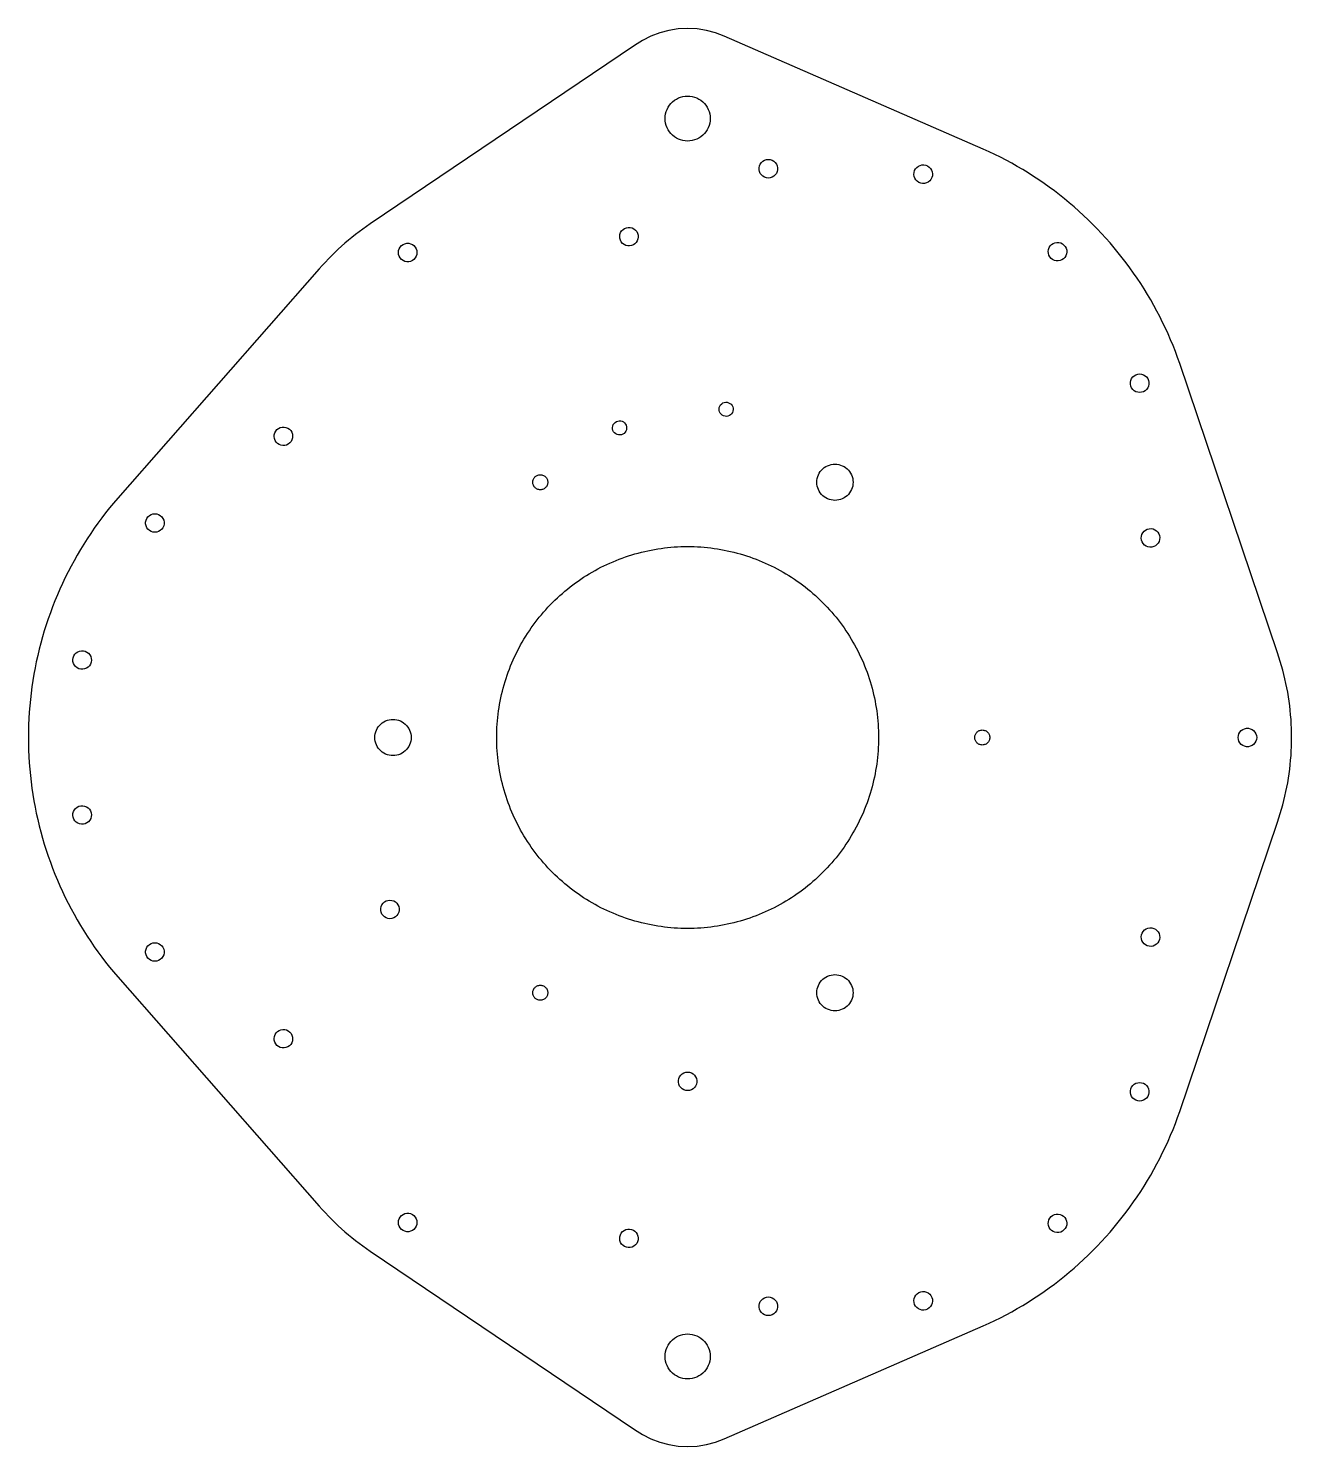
# Model space of a CAD drawing. Extents: x -149 to 137, y -160 to 160.
import ezdxf

# ---------------------------------------------------------------- set-up
doc = ezdxf.new("R2010")
doc.units = 0
doc.layers.get('0').update_dxf_attribs({"linetype": 'CONTINUOUS'})

msp = doc.modelspace()

# ---------------------------------------------------------------- linework, layer by layer
for points in [[(-149.167, 0), (-149.154, -1.43982), (-149.116, -2.87921), (-149.054, -4.31772), (-148.966, -5.75491), (-148.853, -7.19035), (-148.715, -8.6236), (-148.552, -10.0542), (-148.364, -11.4818), (-148.151, -12.9058), (-147.913, -14.326), (-147.651, -15.7417), (-147.364, -17.1527), (-147.052, -18.5585), (-146.716, -19.9586), (-146.356, -21.3526), (-145.971, -22.7401), (-145.562, -24.1207), (-145.129, -25.4939), (-144.672, -26.8594), (-144.191, -28.2167), (-143.687, -29.5654), (-143.159, -30.905), (-142.608, -32.2353), (-142.034, -33.5558), (-141.437, -34.866), (-140.817, -36.1656), (-140.175, -37.4542), (-139.51, -38.7314), (-138.823, -39.9968), (-138.114, -41.25), (-137.383, -42.4906), (-136.631, -43.7183), (-135.857, -44.9327), (-135.062, -46.1334), (-134.247, -47.3201), (-133.411, -48.4923), (-132.554, -49.6497), (-131.678, -50.7921), (-130.781, -51.9189), (-129.865, -53.03), (-128.93, -54.1249), (-83.3329, -105.992), (-82.6519, -106.762), (-81.9575, -107.52), (-81.25, -108.265), (-80.5296, -108.998), (-79.7965, -109.719), (-79.051, -110.426), (-78.2932, -111.121), (-77.5235, -111.802), (-76.7419, -112.469), (-75.9489, -113.123), (-75.1445, -113.763), (-74.3291, -114.388), (-73.5029, -115), (-72.6662, -115.596), (-71.8191, -116.179), (-11.9908, -156.504), (-10.2, -157.667), (-8.29743, -158.636), (-6.30395, -159.402), (-4.2414, -159.954), (-2.13238, -160.288), (0, -160.4), (2.13238, -160.288), (4.2414, -159.954), (6.30395, -159.402), (8.29743, -158.636), (66.8891, -133.103), (68.1993, -132.505), (69.499, -131.886), (70.7875, -131.243), (72.0647, -130.578), (73.3301, -129.891), (74.5833, -129.182), (75.824, -128.451), (77.0517, -127.699), (78.2661, -126.925), (79.4667, -126.131), (80.6534, -125.315), (81.8256, -124.479), (82.9831, -123.622), (84.1254, -122.746), (85.2523, -121.85), (86.3633, -120.934), (87.4582, -119.999), (88.5366, -119.044), (89.5982, -118.072), (90.6426, -117.081), (91.6696, -116.071), (92.6789, -115.044), (93.67, -114), (94.6428, -112.938), (95.5969, -111.86), (96.532, -110.765), (97.4479, -109.654), (98.3442, -108.527), (99.2208, -107.385), (100.077, -106.227), (100.913, -105.055), (101.729, -103.868), (102.524, -102.668), (103.297, -101.453), (104.05, -100.226), (104.78, -98.985), (105.489, -97.7318), (106.177, -96.4664), (106.841, -95.1892), (107.484, -93.9006), (108.104, -92.601), (108.701, -91.2908), (109.275, -89.9703), (109.826, -88.6401), (110.354, -87.3004), (110.858, -85.9517), (111.339, -84.5944), (133.458, -19.1723), (133.784, -18.1977), (134.094, -17.2174), (134.385, -16.232), (134.66, -15.2416), (134.917, -14.2465), (135.157, -13.2471), (135.38, -12.2437), (135.585, -11.2365), (135.772, -10.2259), (135.942, -9.21225), (136.094, -8.19575), (136.228, -7.17675), (136.344, -6.15556), (136.443, -5.1325), (136.523, -4.10788), (136.586, -3.08201), (136.631, -2.05519), (136.658, -1.02775), (136.667, 0), (136.658, 1.02775), (136.631, 2.05519), (136.586, 3.08201), (136.523, 4.10788), (136.443, 5.1325), (136.344, 6.15556), (136.228, 7.17675), (136.094, 8.19575), (135.942, 9.21225), (135.772, 10.2259), (135.585, 11.2365), (135.38, 12.2437), (135.157, 13.2471), (134.917, 14.2465), (134.66, 15.2416), (134.385, 16.232), (134.094, 17.2174), (133.784, 18.1977), (133.458, 19.1723), (111.339, 84.5944), (110.858, 85.9517), (110.354, 87.3004), (109.826, 88.6401), (109.275, 89.9703), (108.701, 91.2908), (108.104, 92.601), (107.484, 93.9006), (106.841, 95.1892), (106.177, 96.4664), (105.489, 97.7318), (104.78, 98.985), (104.05, 100.226), (103.297, 101.453), (102.524, 102.668), (101.729, 103.868), (100.913, 105.055), (100.077, 106.227), (99.2208, 107.385), (98.3442, 108.527), (97.4479, 109.654), (96.532, 110.765), (95.5969, 111.86), (94.6428, 112.938), (93.67, 114), (92.6789, 115.044), (91.6696, 116.071), (90.6426, 117.081), (89.5982, 118.072), (88.5366, 119.044), (87.4582, 119.999), (86.3633, 120.934), (85.2523, 121.85), (84.1254, 122.746), (82.9831, 123.622), (81.8256, 124.479), (80.6534, 125.315), (79.4667, 126.131), (78.2661, 126.925), (77.0517, 127.699), (75.824, 128.451), (74.5833, 129.182), (73.3301, 129.891), (72.0647, 130.578), (70.7875, 131.243), (69.499, 131.886), (68.1993, 132.505), (66.8891, 133.103), (8.29743, 158.636), (6.30395, 159.402), (4.2414, 159.954), (2.13238, 160.288), (0, 160.4), (-2.13238, 160.288), (-4.2414, 159.954), (-6.30395, 159.402), (-8.29743, 158.636), (-10.2, 157.667), (-11.9908, 156.504), (-71.8191, 116.179), (-72.6662, 115.596), (-73.5029, 115), (-74.3291, 114.388), (-75.1445, 113.763), (-75.9489, 113.123), (-76.7419, 112.469), (-77.5235, 111.802), (-78.2932, 111.121), (-79.051, 110.426), (-79.7965, 109.719), (-80.5296, 108.998), (-81.25, 108.265), (-81.9575, 107.52), (-82.6519, 106.762), (-83.3329, 105.992), (-128.93, 54.1249), (-129.865, 53.03), (-130.781, 51.9189), (-131.678, 50.7921), (-132.554, 49.6497), (-133.411, 48.4923), (-134.247, 47.3201), (-135.062, 46.1334), (-135.857, 44.9327), (-136.631, 43.7183), (-137.383, 42.4906), (-138.114, 41.25), (-138.823, 39.9968), (-139.51, 38.7314), (-140.175, 37.4542), (-140.817, 36.1656), (-141.437, 34.866), (-142.034, 33.5558), (-142.608, 32.2353), (-143.159, 30.905), (-143.687, 29.5654), (-144.191, 28.2167), (-144.672, 26.8594), (-145.129, 25.4939), (-145.562, 24.1207), (-145.971, 22.7401), (-146.356, 21.3526), (-146.716, 19.9586), (-147.052, 18.5585), (-147.364, 17.1527), (-147.651, 15.7417), (-147.913, 14.326), (-148.151, 12.9058), (-148.364, 11.4818), (-148.552, 10.0542), (-148.715, 8.6236), (-148.853, 7.19035), (-148.966, 5.75491), (-149.054, 4.31772), (-149.116, 2.87921), (-149.154, 1.43982)], [(-5.1, 140), (-5.07206, 140.533), (-4.98855, 141.06), (-4.85039, 141.576), (-4.65908, 142.074), (-4.41673, 142.55), (-4.12599, 142.998), (-3.79004, 143.413), (-3.41257, 143.79), (-2.9977, 144.126), (-2.55, 144.417), (-2.07436, 144.659), (-1.57599, 144.85), (-1.06035, 144.989), (-0.53309, 145.072), (0, 145.1), (0.53309, 145.072), (1.06035, 144.989), (1.57599, 144.85), (2.07436, 144.659), (2.55, 144.417), (2.9977, 144.126), (3.41257, 143.79), (3.79004, 143.413), (4.12599, 142.998), (4.41673, 142.55), (4.65908, 142.074), (4.85039, 141.576), (4.98855, 141.06), (5.07206, 140.533), (5.1, 140), (5.07206, 139.467), (4.98855, 138.94), (4.85039, 138.424), (4.65908, 137.926), (4.41673, 137.45), (4.12599, 137.002), (3.79004, 136.587), (3.41257, 136.21), (2.9977, 135.874), (2.55, 135.583), (2.07436, 135.341), (1.57599, 135.15), (1.06035, 135.011), (0.53309, 134.928), (0, 134.9), (-0.53309, 134.928), (-1.06035, 135.011), (-1.57599, 135.15), (-2.07436, 135.341), (-2.55, 135.583), (-2.9977, 135.874), (-3.41257, 136.21), (-3.79004, 136.587), (-4.12599, 137.002), (-4.41673, 137.45), (-4.65908, 137.926), (-4.85039, 138.424), (-4.98855, 138.94), (-5.07206, 139.467)], [(16.1712, 128.87), (16.2625, 129.3), (16.4411, 129.701), (16.6991, 130.056), (17.0254, 130.35), (17.4056, 130.569), (17.8231, 130.705), (18.2597, 130.751), (18.6964, 130.705), (19.1139, 130.569), (19.4941, 130.35), (19.8203, 130.056), (20.0784, 129.701), (20.257, 129.3), (20.3482, 128.87), (20.3482, 128.431), (20.257, 128.002), (20.0784, 127.601), (19.8203, 127.246), (19.4941, 126.952), (19.1139, 126.732), (18.6964, 126.597), (18.2597, 126.551), (17.8231, 126.597), (17.4056, 126.732), (17.0254, 126.952), (16.6991, 127.246), (16.4411, 127.601), (16.2625, 128.002), (16.1712, 128.431)], [(51.2183, 127.353), (51.2489, 127.791), (51.37, 128.213), (51.5761, 128.601), (51.8583, 128.937), (52.2042, 129.207), (52.5988, 129.4), (53.0248, 129.506), (53.4635, 129.521), (53.8959, 129.445), (54.3029, 129.281), (54.6669, 129.035), (54.9719, 128.719), (55.2045, 128.347), (55.3547, 127.935), (55.4158, 127.5), (55.3851, 127.062), (55.2641, 126.64), (55.058, 126.252), (54.7758, 125.916), (54.4299, 125.646), (54.0353, 125.453), (53.6093, 125.347), (53.1706, 125.332), (52.7382, 125.408), (52.3312, 125.572), (51.9672, 125.818), (51.6622, 126.134), (51.4296, 126.506), (51.2794, 126.918)], [(-15.3675, 113.347), (-15.3064, 113.781), (-15.1562, 114.194), (-14.9236, 114.566), (-14.6186, 114.882), (-14.2547, 115.127), (-13.8476, 115.292), (-13.4153, 115.368), (-12.9765, 115.353), (-12.5505, 115.247), (-12.1559, 115.054), (-11.81, 114.784), (-11.5278, 114.448), (-11.3217, 114.06), (-11.2007, 113.638), (-11.17, 113.2), (-11.2311, 112.765), (-11.3813, 112.353), (-11.6139, 111.98), (-11.9189, 111.665), (-12.2829, 111.419), (-12.6899, 111.255), (-13.1223, 111.178), (-13.561, 111.194), (-13.987, 111.3), (-14.3816, 111.492), (-14.7276, 111.763), (-15.0097, 112.099), (-15.2159, 112.487), (-15.3369, 112.909)], [(-65.4333, 109.697), (-65.3874, 110.133), (-65.2518, 110.551), (-65.0323, 110.931), (-64.7385, 111.257), (-64.3833, 111.515), (-63.9823, 111.694), (-63.5528, 111.785), (-63.1138, 111.785), (-62.6844, 111.694), (-62.2833, 111.515), (-61.9282, 111.257), (-61.6344, 110.931), (-61.4149, 110.551), (-61.2792, 110.133), (-61.2333, 109.697), (-61.2792, 109.26), (-61.4149, 108.842), (-61.6344, 108.462), (-61.9282, 108.136), (-62.2833, 107.878), (-62.6844, 107.699), (-63.1138, 107.608), (-63.5528, 107.608), (-63.9823, 107.699), (-64.3833, 107.878), (-64.7385, 108.136), (-65.0323, 108.462), (-65.2518, 108.842), (-65.3874, 109.26)], [(81.5973, 109.96), (81.6584, 110.395), (81.8086, 110.808), (82.0412, 111.18), (82.3462, 111.496), (82.7102, 111.741), (83.1172, 111.906), (83.5496, 111.982), (83.9883, 111.967), (84.4143, 111.861), (84.8089, 111.668), (85.1548, 111.398), (85.437, 111.061), (85.6432, 110.674), (85.7642, 110.252), (85.7948, 109.814), (85.7337, 109.379), (85.5835, 108.967), (85.3509, 108.594), (85.0459, 108.278), (84.682, 108.033), (84.2749, 107.869), (83.8426, 107.792), (83.4038, 107.808), (82.9778, 107.914), (82.5832, 108.106), (82.2373, 108.377), (81.9551, 108.713), (81.749, 109.1), (81.628, 109.523)], [(100.196, 80.3583), (100.288, 80.7877), (100.466, 81.1888), (100.724, 81.5439), (101.051, 81.8377), (101.431, 82.0572), (101.848, 82.1929), (102.285, 82.2388), (102.722, 82.1929), (103.139, 82.0572), (103.519, 81.8377), (103.846, 81.5439), (104.104, 81.1888), (104.282, 80.7877), (104.373, 80.3583), (104.373, 79.9192), (104.282, 79.4898), (104.104, 79.0888), (103.846, 78.7336), (103.519, 78.4398), (103.139, 78.2203), (102.722, 78.0846), (102.285, 78.0388), (101.848, 78.0846), (101.431, 78.2203), (101.051, 78.4398), (100.724, 78.7336), (100.466, 79.0888), (100.288, 79.4898), (100.196, 79.9192)], [(7.11418, 74.3253), (7.1665, 74.6557), (7.28637, 74.9679), (7.46855, 75.2485), (7.70507, 75.485), (7.9856, 75.6672), (8.29787, 75.787), (8.62825, 75.8394), (8.96228, 75.8219), (9.28537, 75.7353), (9.58341, 75.5834), (9.84335, 75.3729), (10.0539, 75.113), (10.2057, 74.8149), (10.2923, 74.4919), (10.3098, 74.1578), (10.2575, 73.8274), (10.1376, 73.5152), (9.95542, 73.2346), (9.71889, 72.9981), (9.43837, 72.8159), (9.12609, 72.6961), (8.79572, 72.6438), (8.46169, 72.6613), (8.13859, 72.7478), (7.84056, 72.8997), (7.58061, 73.1102), (7.37011, 73.3701), (7.21825, 73.6682), (7.13168, 73.9913)], [(-16.9952, 70.122), (-16.9429, 70.4524), (-16.823, 70.7647), (-16.6408, 71.0452), (-16.4043, 71.2817), (-16.1238, 71.4639), (-15.8115, 71.5838), (-15.4811, 71.6361), (-15.1471, 71.6186), (-14.824, 71.532), (-14.526, 71.3802), (-14.266, 71.1697), (-14.0555, 70.9097), (-13.9037, 70.6117), (-13.8171, 70.2886), (-13.7996, 69.9546), (-13.8519, 69.6242), (-13.9718, 69.3119), (-14.154, 69.0314), (-14.3905, 68.7949), (-14.671, 68.6127), (-14.9833, 68.4928), (-15.3137, 68.4405), (-15.6477, 68.458), (-15.9708, 68.5446), (-16.2688, 68.6964), (-16.5288, 68.9069), (-16.7393, 69.1669), (-16.8911, 69.4649), (-16.9777, 69.788)], [(-93.5618, 68.0544), (-93.5312, 68.4924), (-93.4102, 68.9144), (-93.2041, 69.302), (-92.9219, 69.6383), (-92.576, 69.9086), (-92.1814, 70.1011), (-91.7554, 70.2073), (-91.3166, 70.2226), (-90.8843, 70.1464), (-90.4772, 69.9819), (-90.1133, 69.7364), (-89.8083, 69.4206), (-89.5757, 69.0483), (-89.4255, 68.6358), (-89.3644, 68.201), (-89.395, 67.7631), (-89.516, 67.341), (-89.7221, 66.9534), (-90.0043, 66.6171), (-90.3503, 66.3468), (-90.7449, 66.1544), (-91.1709, 66.0482), (-91.6096, 66.0328), (-92.042, 66.1091), (-92.449, 66.2735), (-92.813, 66.519), (-93.1179, 66.8348), (-93.3506, 67.2071), (-93.5007, 67.6197)], [(29.2333, 57.735), (29.2558, 58.1636), (29.3229, 58.5875), (29.434, 59.002), (29.5878, 59.4026), (29.7826, 59.785), (30.0164, 60.1449), (30.2864, 60.4785), (30.5899, 60.7819), (30.9234, 61.052), (31.2833, 61.2857), (31.6657, 61.4806), (32.0664, 61.6344), (32.4809, 61.7454), (32.9048, 61.8126), (33.3333, 61.835), (33.7619, 61.8126), (34.1858, 61.7454), (34.6003, 61.6344), (35.001, 61.4806), (35.3833, 61.2857), (35.7433, 61.052), (36.0768, 60.7819), (36.3802, 60.4785), (36.6503, 60.1449), (36.884, 59.785), (37.0789, 59.4026), (37.2327, 59.002), (37.3437, 58.5875), (37.4109, 58.1636), (37.4333, 57.735), (37.4109, 57.3065), (37.3437, 56.8826), (37.2327, 56.4681), (37.0789, 56.0674), (36.884, 55.685), (36.6503, 55.3251), (36.3802, 54.9916), (36.0768, 54.6881), (35.7433, 54.4181), (35.3833, 54.1843), (35.001, 53.9895), (34.6003, 53.8357), (34.1858, 53.7246), (33.7619, 53.6575), (33.3333, 53.635), (32.9048, 53.6575), (32.4809, 53.7246), (32.0664, 53.8357), (31.6657, 53.9895), (31.2833, 54.1843), (30.9234, 54.4181), (30.5899, 54.6881), (30.2864, 54.9916), (30.0164, 55.3251), (29.7826, 55.685), (29.5878, 56.0674), (29.434, 56.4681), (29.3229, 56.8826), (29.2558, 57.3065)], [(-35.0333, 57.735), (-35.024, 57.9127), (-34.9962, 58.0885), (-34.9501, 58.2604), (-34.8864, 58.4265), (-34.8056, 58.585), (-34.7087, 58.7343), (-34.5967, 58.8725), (-34.4709, 58.9984), (-34.3326, 59.1104), (-34.1833, 59.2073), (-34.0248, 59.2881), (-33.8587, 59.3518), (-33.6868, 59.3979), (-33.511, 59.4257), (-33.3333, 59.435), (-33.1556, 59.4257), (-32.9799, 59.3979), (-32.808, 59.3518), (-32.6419, 59.2881), (-32.4833, 59.2073), (-32.3341, 59.1104), (-32.1958, 58.9984), (-32.07, 58.8725), (-31.958, 58.7343), (-31.8611, 58.585), (-31.7803, 58.4265), (-31.7165, 58.2604), (-31.6705, 58.0885), (-31.6426, 57.9127), (-31.6333, 57.735), (-31.6426, 57.5573), (-31.6705, 57.3816), (-31.7165, 57.2097), (-31.7803, 57.0436), (-31.8611, 56.885), (-31.958, 56.7358), (-32.07, 56.5975), (-32.1958, 56.4717), (-32.3341, 56.3597), (-32.4833, 56.2628), (-32.6419, 56.182), (-32.808, 56.1182), (-32.9799, 56.0722), (-33.1556, 56.0443), (-33.3333, 56.035), (-33.511, 56.0443), (-33.6868, 56.0722), (-33.8587, 56.1182), (-34.0248, 56.182), (-34.1833, 56.2628), (-34.3326, 56.3597), (-34.4709, 56.4717), (-34.5967, 56.5975), (-34.7087, 56.7358), (-34.8056, 56.885), (-34.8864, 57.0436), (-34.9501, 57.2097), (-34.9962, 57.3816), (-35.024, 57.5573)], [(-122.633, 48.2925), (-122.633, 48.7315), (-122.542, 49.1609), (-122.363, 49.562), (-122.105, 49.9171), (-121.779, 50.2109), (-121.399, 50.4304), (-120.981, 50.5661), (-120.545, 50.612), (-120.108, 50.5661), (-119.691, 50.4304), (-119.31, 50.2109), (-118.984, 49.9171), (-118.726, 49.562), (-118.547, 49.1609), (-118.456, 48.7315), (-118.456, 48.2925), (-118.547, 47.863), (-118.726, 47.462), (-118.984, 47.1068), (-119.31, 46.813), (-119.691, 46.5935), (-120.108, 46.4579), (-120.545, 46.412), (-120.981, 46.4579), (-121.399, 46.5935), (-121.779, 46.813), (-122.105, 47.1068), (-122.363, 47.462), (-122.542, 47.863)], [(102.633, 45.0722), (102.664, 45.5102), (102.785, 45.9322), (102.991, 46.3198), (103.273, 46.6561), (103.619, 46.9264), (104.014, 47.1189), (104.44, 47.2251), (104.878, 47.2404), (105.311, 47.1642), (105.718, 46.9997), (106.082, 46.7542), (106.387, 46.4384), (106.619, 46.0661), (106.77, 45.6536), (106.831, 45.2188), (106.8, 44.7809), (106.679, 44.3589), (106.473, 43.9712), (106.191, 43.6349), (105.845, 43.3646), (105.45, 43.1722), (105.024, 43.066), (104.585, 43.0506), (104.153, 43.1269), (103.746, 43.2913), (103.382, 43.5368), (103.077, 43.8526), (102.844, 44.225), (102.694, 44.6375)], [(-43.2, 0), (-43.1934, 0.75394), (-43.1737, 1.50766), (-43.1408, 2.26091), (-43.0948, 3.01348), (-43.0356, 3.76513), (-42.9633, 4.51563), (-42.878, 5.26476), (-42.7796, 6.01228), (-42.6681, 6.75797), (-42.5437, 7.5016), (-42.4063, 8.24295), (-42.256, 8.98178), (-42.0928, 9.71789), (-41.9168, 10.451), (-41.728, 11.181), (-41.5265, 11.9075), (-41.3124, 12.6305), (-41.0856, 13.3495), (-40.8464, 14.0645), (-40.5947, 14.7753), (-40.3307, 15.4815), (-40.0543, 16.183), (-39.7658, 16.8796), (-39.4652, 17.571), (-39.1525, 18.2571), (-38.8279, 18.9376), (-38.4915, 19.6124), (-38.1433, 20.2812), (-37.7836, 20.9438), (-37.4123, 21.6), (-37.0296, 22.2496), (-36.6357, 22.8925), (-36.2306, 23.5284), (-35.8144, 24.1571), (-35.3874, 24.7785), (-34.9495, 25.3923), (-34.5011, 25.9984), (-34.0421, 26.5966), (-33.5727, 27.1866), (-33.0931, 27.7684), (-32.6035, 28.3417), (-32.1039, 28.9064), (-31.5945, 29.4623), (-31.0755, 30.0092), (-30.547, 30.547), (-30.0092, 31.0755), (-29.4623, 31.5945), (-28.9064, 32.1039), (-28.3417, 32.6035), (-27.7684, 33.0931), (-27.1866, 33.5727), (-26.5966, 34.0421), (-25.9984, 34.5011), (-25.3923, 34.9495), (-24.7785, 35.3874), (-24.1571, 35.8144), (-23.5284, 36.2306), (-22.8925, 36.6357), (-22.2496, 37.0296), (-21.6, 37.4123), (-20.9438, 37.7836), (-20.2812, 38.1433), (-19.6124, 38.4915), (-18.9376, 38.8279), (-18.2571, 39.1525), (-17.571, 39.4652), (-16.8796, 39.7658), (-16.183, 40.0543), (-15.4815, 40.3307), (-14.7753, 40.5947), (-14.0645, 40.8464), (-13.3495, 41.0856), (-12.6305, 41.3124), (-11.9075, 41.5265), (-11.181, 41.728), (-10.451, 41.9168), (-9.71789, 42.0928), (-8.98178, 42.256), (-8.24295, 42.4063), (-7.5016, 42.5437), (-6.75797, 42.6681), (-6.01228, 42.7796), (-5.26476, 42.878), (-4.51563, 42.9633), (-3.76513, 43.0356), (-3.01348, 43.0948), (-2.26091, 43.1408), (-1.50766, 43.1737), (-0.75394, 43.1934), (0, 43.2), (0.75394, 43.1934), (1.50766, 43.1737), (2.26091, 43.1408), (3.01348, 43.0948), (3.76513, 43.0356), (4.51563, 42.9633), (5.26476, 42.878), (6.01228, 42.7796), (6.75797, 42.6681), (7.5016, 42.5437), (8.24295, 42.4063), (8.98178, 42.256), (9.71789, 42.0928), (10.451, 41.9168), (11.181, 41.728), (11.9075, 41.5265), (12.6305, 41.3124), (13.3495, 41.0856), (14.0645, 40.8464), (14.7753, 40.5947), (15.4815, 40.3307), (16.183, 40.0543), (16.8796, 39.7658), (17.571, 39.4652), (18.2571, 39.1525), (18.9376, 38.8279), (19.6124, 38.4915), (20.2812, 38.1433), (20.9438, 37.7836), (21.6, 37.4123), (22.2496, 37.0296), (22.8925, 36.6357), (23.5284, 36.2306), (24.1571, 35.8144), (24.7785, 35.3874), (25.3923, 34.9495), (25.9984, 34.5011), (26.5966, 34.0421), (27.1866, 33.5727), (27.7684, 33.0931), (28.3417, 32.6035), (28.9064, 32.1039), (29.4623, 31.5945), (30.0092, 31.0755), (30.547, 30.547), (31.0755, 30.0092), (31.5945, 29.4623), (32.1039, 28.9064), (32.6035, 28.3417), (33.0931, 27.7684), (33.5727, 27.1866), (34.0421, 26.5966), (34.5011, 25.9984), (34.9495, 25.3923), (35.3874, 24.7785), (35.8144, 24.1571), (36.2306, 23.5284), (36.6357, 22.8925), (37.0296, 22.2496), (37.4123, 21.6), (37.7836, 20.9438), (38.1433, 20.2812), (38.4915, 19.6124), (38.8279, 18.9376), (39.1525, 18.2571), (39.4652, 17.571), (39.7658, 16.8796), (40.0543, 16.183), (40.3307, 15.4815), (40.5947, 14.7753), (40.8464, 14.0645), (41.0856, 13.3495), (41.3124, 12.6305), (41.5265, 11.9075), (41.728, 11.181), (41.9168, 10.451), (42.0928, 9.71789), (42.256, 8.98178), (42.4063, 8.24295), (42.5437, 7.5016), (42.6681, 6.75797), (42.7796, 6.01228), (42.878, 5.26476), (42.9633, 4.51563), (43.0356, 3.76513), (43.0948, 3.01348), (43.1408, 2.26091), (43.1737, 1.50766), (43.1934, 0.75394), (43.2, 0), (43.1934, -0.75394), (43.1737, -1.50766), (43.1408, -2.26091), (43.0948, -3.01348), (43.0356, -3.76513), (42.9633, -4.51563), (42.878, -5.26476), (42.7796, -6.01228), (42.6681, -6.75797), (42.5437, -7.5016), (42.4063, -8.24295), (42.256, -8.98178), (42.0928, -9.71789), (41.9168, -10.451), (41.728, -11.181), (41.5265, -11.9075), (41.3124, -12.6305), (41.0856, -13.3495), (40.8464, -14.0645), (40.5947, -14.7753), (40.3307, -15.4815), (40.0543, -16.183), (39.7658, -16.8796), (39.4652, -17.571), (39.1525, -18.2571), (38.8279, -18.9376), (38.4915, -19.6124), (38.1433, -20.2812), (37.7836, -20.9438), (37.4123, -21.6), (37.0296, -22.2496), (36.6357, -22.8925), (36.2306, -23.5284), (35.8144, -24.1571), (35.3874, -24.7785), (34.9495, -25.3923), (34.5011, -25.9984), (34.0421, -26.5966), (33.5727, -27.1866), (33.0931, -27.7684), (32.6035, -28.3417), (32.1039, -28.9064), (31.5945, -29.4623), (31.0755, -30.0092), (30.547, -30.547), (30.0092, -31.0755), (29.4623, -31.5945), (28.9064, -32.1039), (28.3417, -32.6035), (27.7684, -33.0931), (27.1866, -33.5727), (26.5966, -34.0421), (25.9984, -34.5011), (25.3923, -34.9495), (24.7785, -35.3874), (24.1571, -35.8144), (23.5284, -36.2306), (22.8925, -36.6357), (22.2496, -37.0296), (21.6, -37.4123), (20.9438, -37.7836), (20.2812, -38.1433), (19.6124, -38.4915), (18.9376, -38.8279), (18.2571, -39.1525), (17.571, -39.4652), (16.8796, -39.7658), (16.183, -40.0543), (15.4815, -40.3307), (14.7753, -40.5947), (14.0645, -40.8464), (13.3495, -41.0856), (12.6305, -41.3124), (11.9075, -41.5265), (11.181, -41.728), (10.451, -41.9168), (9.71789, -42.0928), (8.98178, -42.256), (8.24295, -42.4063), (7.5016, -42.5437), (6.75797, -42.6681), (6.01228, -42.7796), (5.26476, -42.878), (4.51563, -42.9633), (3.76513, -43.0356), (3.01348, -43.0948), (2.26091, -43.1408), (1.50766, -43.1737), (0.75394, -43.1934), (0, -43.2), (-0.75394, -43.1934), (-1.50766, -43.1737), (-2.26091, -43.1408), (-3.01348, -43.0948), (-3.76513, -43.0356), (-4.51563, -42.9633), (-5.26476, -42.878), (-6.01228, -42.7796), (-6.75797, -42.6681), (-7.5016, -42.5437), (-8.24295, -42.4063), (-8.98178, -42.256), (-9.71789, -42.0928), (-10.451, -41.9168), (-11.181, -41.728), (-11.9075, -41.5265), (-12.6305, -41.3124), (-13.3495, -41.0856), (-14.0645, -40.8464), (-14.7753, -40.5947), (-15.4815, -40.3307), (-16.183, -40.0543), (-16.8796, -39.7658), (-17.571, -39.4652), (-18.2571, -39.1525), (-18.9376, -38.8279), (-19.6124, -38.4915), (-20.2812, -38.1433), (-20.9438, -37.7836), (-21.6, -37.4123), (-22.2496, -37.0296), (-22.8925, -36.6357), (-23.5284, -36.2306), (-24.1571, -35.8144), (-24.7785, -35.3874), (-25.3923, -34.9495), (-25.9984, -34.5011), (-26.5966, -34.0421), (-27.1866, -33.5727), (-27.7684, -33.0931), (-28.3417, -32.6035), (-28.9064, -32.1039), (-29.4623, -31.5945), (-30.0092, -31.0755), (-30.547, -30.547), (-31.0755, -30.0092), (-31.5945, -29.4623), (-32.1039, -28.9064), (-32.6035, -28.3417), (-33.0931, -27.7684), (-33.5727, -27.1866), (-34.0421, -26.5966), (-34.5011, -25.9984), (-34.9495, -25.3923), (-35.3874, -24.7785), (-35.8144, -24.1571), (-36.2306, -23.5284), (-36.6357, -22.8925), (-37.0296, -22.2496), (-37.4123, -21.6), (-37.7836, -20.9438), (-38.1433, -20.2812), (-38.4915, -19.6124), (-38.8279, -18.9376), (-39.1525, -18.2571), (-39.4652, -17.571), (-39.7658, -16.8796), (-40.0543, -16.183), (-40.3307, -15.4815), (-40.5947, -14.7753), (-40.8464, -14.0645), (-41.0856, -13.3495), (-41.3124, -12.6305), (-41.5265, -11.9075), (-41.728, -11.181), (-41.9168, -10.451), (-42.0928, -9.71789), (-42.256, -8.98178), (-42.4063, -8.24295), (-42.5437, -7.5016), (-42.6681, -6.75797), (-42.7796, -6.01228), (-42.878, -5.26476), (-42.9633, -4.51563), (-43.0356, -3.76513), (-43.0948, -3.01348), (-43.1408, -2.26091), (-43.1737, -1.50766), (-43.1934, -0.75394)], [(-139.112, 17.6126), (-139.051, 18.0474), (-138.901, 18.4599), (-138.668, 18.8322), (-138.363, 19.148), (-137.999, 19.3935), (-137.592, 19.558), (-137.16, 19.6342), (-136.721, 19.6189), (-136.295, 19.5127), (-135.9, 19.3202), (-135.554, 19.05), (-135.272, 18.7136), (-135.066, 18.326), (-134.945, 17.904), (-134.914, 17.466), (-134.975, 17.0313), (-135.126, 16.6188), (-135.358, 16.2464), (-135.663, 15.9306), (-136.027, 15.6851), (-136.434, 15.5207), (-136.867, 15.4445), (-137.305, 15.4598), (-137.731, 15.566), (-138.126, 15.7584), (-138.472, 16.0287), (-138.754, 16.365), (-138.96, 16.7527), (-139.081, 17.1747)], [(-70.7667, 0), (-70.7442, 0.42857), (-70.6771, 0.85244), (-70.566, 1.26697), (-70.4122, 1.66762), (-70.2174, 2.05), (-69.9836, 2.40992), (-69.7136, 2.74343), (-69.4101, 3.04689), (-69.0766, 3.31697), (-68.7167, 3.5507), (-68.3343, 3.74554), (-67.9336, 3.89933), (-67.5191, 4.0104), (-67.0952, 4.07754), (-66.6667, 4.1), (-66.2381, 4.07754), (-65.8142, 4.0104), (-65.3997, 3.89933), (-64.999, 3.74554), (-64.6167, 3.5507), (-64.2567, 3.31697), (-63.9232, 3.04689), (-63.6198, 2.74343), (-63.3497, 2.40992), (-63.116, 2.05), (-62.9211, 1.66762), (-62.7673, 1.26697), (-62.6563, 0.85244), (-62.5891, 0.42857), (-62.5667, 0), (-62.5891, -0.42857), (-62.6563, -0.85244), (-62.7673, -1.26697), (-62.9211, -1.66762), (-63.116, -2.05), (-63.3497, -2.40992), (-63.6198, -2.74343), (-63.9232, -3.04689), (-64.2567, -3.31697), (-64.6167, -3.5507), (-64.999, -3.74554), (-65.3997, -3.89933), (-65.8142, -4.0104), (-66.2381, -4.07754), (-66.6667, -4.1), (-67.0952, -4.07754), (-67.5191, -4.0104), (-67.9336, -3.89933), (-68.3343, -3.74554), (-68.7167, -3.5507), (-69.0766, -3.31697), (-69.4101, -3.04689), (-69.7136, -2.74343), (-69.9836, -2.40992), (-70.2174, -2.05), (-70.4122, -1.66762), (-70.566, -1.26697), (-70.6771, -0.85244), (-70.7442, -0.42857)], [(64.9667, 0), (64.976, 0.1777), (65.0038, 0.35345), (65.0499, 0.52533), (65.1136, 0.69145), (65.1944, 0.85), (65.2913, 0.99923), (65.4033, 1.13752), (65.5291, 1.26335), (65.6674, 1.37533), (65.8167, 1.47224), (65.9752, 1.55303), (66.1413, 1.6168), (66.3132, 1.66285), (66.489, 1.69069), (66.6667, 1.7), (66.8444, 1.69069), (67.0201, 1.66285), (67.192, 1.6168), (67.3581, 1.55303), (67.5167, 1.47224), (67.6659, 1.37533), (67.8042, 1.26335), (67.93, 1.13752), (68.042, 0.99923), (68.1389, 0.85), (68.2197, 0.69145), (68.2835, 0.52533), (68.3295, 0.35345), (68.3574, 0.1777), (68.3667, 0), (68.3574, -0.1777), (68.3295, -0.35345), (68.2835, -0.52533), (68.2197, -0.69145), (68.1389, -0.85), (68.042, -0.99923), (67.93, -1.13752), (67.8042, -1.26335), (67.6659, -1.37533), (67.5167, -1.47224), (67.3581, -1.55303), (67.192, -1.6168), (67.0201, -1.66285), (66.8444, -1.69069), (66.6667, -1.7), (66.489, -1.69069), (66.3132, -1.66285), (66.1413, -1.6168), (65.9752, -1.55303), (65.8167, -1.47224), (65.6674, -1.37533), (65.5291, -1.26335), (65.4033, -1.13752), (65.2913, -0.99923), (65.1944, -0.85), (65.1136, -0.69145), (65.0499, -0.52533), (65.0038, -0.35345), (64.976, -0.1777)], [(124.567, 0), (124.613, 0.43661), (124.748, 0.85415), (124.968, 1.23435), (125.261, 1.5606), (125.617, 1.81865), (126.018, 1.99722), (126.447, 2.0885), (126.886, 2.0885), (127.316, 1.99722), (127.717, 1.81865), (128.072, 1.5606), (128.366, 1.23435), (128.585, 0.85415), (128.721, 0.43661), (128.767, 0), (128.721, -0.43661), (128.585, -0.85415), (128.366, -1.23435), (128.072, -1.5606), (127.717, -1.81865), (127.316, -1.99722), (126.886, -2.0885), (126.447, -2.0885), (126.018, -1.99722), (125.617, -1.81865), (125.261, -1.5606), (124.968, -1.23435), (124.748, -0.85415), (124.613, -0.43661)], [(-139.112, -17.6126), (-139.081, -17.1747), (-138.96, -16.7527), (-138.754, -16.365), (-138.472, -16.0287), (-138.126, -15.7584), (-137.731, -15.566), (-137.305, -15.4598), (-136.867, -15.4445), (-136.434, -15.5207), (-136.027, -15.6851), (-135.663, -15.9306), (-135.358, -16.2464), (-135.126, -16.6188), (-134.975, -17.0313), (-134.914, -17.466), (-134.945, -17.904), (-135.066, -18.326), (-135.272, -18.7136), (-135.554, -19.05), (-135.9, -19.3202), (-136.295, -19.5127), (-136.721, -19.6189), (-137.16, -19.6342), (-137.592, -19.558), (-137.999, -19.3935), (-138.363, -19.148), (-138.668, -18.8322), (-138.901, -18.4599), (-139.051, -18.0474)], [(-69.446, -39.1084), (-69.446, -38.6694), (-69.3547, -38.24), (-69.1762, -37.8389), (-68.9181, -37.4837), (-68.5919, -37.19), (-68.2117, -36.9704), (-67.7941, -36.8348), (-67.3575, -36.7889), (-66.9209, -36.8348), (-66.5034, -36.9704), (-66.1232, -37.19), (-65.7969, -37.4837), (-65.5389, -37.8389), (-65.3603, -38.24), (-65.269, -38.6694), (-65.269, -39.1084), (-65.3603, -39.5378), (-65.5389, -39.9389), (-65.7969, -40.2941), (-66.1232, -40.5878), (-66.5034, -40.8073), (-66.9209, -40.943), (-67.3575, -40.9889), (-67.7941, -40.943), (-68.2117, -40.8073), (-68.5919, -40.5878), (-68.9181, -40.2941), (-69.1762, -39.9389), (-69.3547, -39.5378)], [(102.633, -45.0722), (102.694, -44.6375), (102.844, -44.225), (103.077, -43.8526), (103.382, -43.5368), (103.746, -43.2913), (104.153, -43.1269), (104.585, -43.0506), (105.024, -43.066), (105.45, -43.1722), (105.845, -43.3646), (106.191, -43.6349), (106.473, -43.9712), (106.679, -44.3589), (106.8, -44.7809), (106.831, -45.2188), (106.77, -45.6536), (106.619, -46.0661), (106.387, -46.4384), (106.082, -46.7542), (105.718, -46.9997), (105.311, -47.1642), (104.878, -47.2404), (104.44, -47.2251), (104.014, -47.1189), (103.619, -46.9264), (103.273, -46.6561), (102.991, -46.3198), (102.785, -45.9322), (102.664, -45.5102)], [(-122.633, -48.7315), (-122.633, -48.2925), (-122.542, -47.863), (-122.363, -47.462), (-122.105, -47.1068), (-121.779, -46.813), (-121.399, -46.5935), (-120.981, -46.4579), (-120.545, -46.412), (-120.108, -46.4579), (-119.691, -46.5935), (-119.31, -46.813), (-118.984, -47.1068), (-118.726, -47.462), (-118.547, -47.863), (-118.456, -48.2925), (-118.456, -48.7315), (-118.547, -49.1609), (-118.726, -49.562), (-118.984, -49.9171), (-119.31, -50.2109), (-119.691, -50.4304), (-120.108, -50.5661), (-120.545, -50.612), (-120.981, -50.5661), (-121.399, -50.4304), (-121.779, -50.2109), (-122.105, -49.9171), (-122.363, -49.562), (-122.542, -49.1609)], [(29.2333, -57.735), (29.2558, -57.3065), (29.3229, -56.8826), (29.434, -56.4681), (29.5878, -56.0674), (29.7826, -55.685), (30.0164, -55.3251), (30.2864, -54.9916), (30.5899, -54.6881), (30.9234, -54.4181), (31.2833, -54.1843), (31.6657, -53.9895), (32.0664, -53.8357), (32.4809, -53.7246), (32.9048, -53.6575), (33.3333, -53.635), (33.7619, -53.6575), (34.1858, -53.7246), (34.6003, -53.8357), (35.001, -53.9895), (35.3833, -54.1843), (35.7433, -54.4181), (36.0768, -54.6881), (36.3802, -54.9916), (36.6503, -55.3251), (36.884, -55.685), (37.0789, -56.0674), (37.2327, -56.4681), (37.3437, -56.8826), (37.4109, -57.3065), (37.4333, -57.735), (37.4109, -58.1636), (37.3437, -58.5875), (37.2327, -59.002), (37.0789, -59.4026), (36.884, -59.785), (36.6503, -60.1449), (36.3802, -60.4785), (36.0768, -60.7819), (35.7433, -61.052), (35.3833, -61.2857), (35.001, -61.4806), (34.6003, -61.6344), (34.1858, -61.7454), (33.7619, -61.8126), (33.3333, -61.835), (32.9048, -61.8126), (32.4809, -61.7454), (32.0664, -61.6344), (31.6657, -61.4806), (31.2833, -61.2857), (30.9234, -61.052), (30.5899, -60.7819), (30.2864, -60.4785), (30.0164, -60.1449), (29.7826, -59.785), (29.5878, -59.4026), (29.434, -59.002), (29.3229, -58.5875), (29.2558, -58.1636)], [(-35.0333, -57.735), (-35.024, -57.5573), (-34.9962, -57.3816), (-34.9501, -57.2097), (-34.8864, -57.0436), (-34.8056, -56.885), (-34.7087, -56.7358), (-34.5967, -56.5975), (-34.4709, -56.4717), (-34.3326, -56.3597), (-34.1833, -56.2628), (-34.0248, -56.182), (-33.8587, -56.1182), (-33.6868, -56.0722), (-33.511, -56.0443), (-33.3333, -56.035), (-33.1556, -56.0443), (-32.9799, -56.0722), (-32.808, -56.1182), (-32.6419, -56.182), (-32.4833, -56.2628), (-32.3341, -56.3597), (-32.1958, -56.4717), (-32.07, -56.5975), (-31.958, -56.7358), (-31.8611, -56.885), (-31.7803, -57.0436), (-31.7165, -57.2097), (-31.6705, -57.3816), (-31.6426, -57.5573), (-31.6333, -57.735), (-31.6426, -57.9127), (-31.6705, -58.0885), (-31.7165, -58.2604), (-31.7803, -58.4265), (-31.8611, -58.585), (-31.958, -58.7343), (-32.07, -58.8725), (-32.1958, -58.9984), (-32.3341, -59.1104), (-32.4833, -59.2073), (-32.6419, -59.2881), (-32.808, -59.3518), (-32.9799, -59.3979), (-33.1556, -59.4257), (-33.3333, -59.435), (-33.511, -59.4257), (-33.6868, -59.3979), (-33.8587, -59.3518), (-34.0248, -59.2881), (-34.1833, -59.2073), (-34.3326, -59.1104), (-34.4709, -58.9984), (-34.5967, -58.8725), (-34.7087, -58.7343), (-34.8056, -58.585), (-34.8864, -58.4265), (-34.9501, -58.2604), (-34.9962, -58.0885), (-35.024, -57.9127)], [(-93.5618, -68.0544), (-93.5007, -67.6197), (-93.3506, -67.2071), (-93.1179, -66.8348), (-92.813, -66.519), (-92.449, -66.2735), (-92.042, -66.1091), (-91.6096, -66.0328), (-91.1709, -66.0482), (-90.7449, -66.1544), (-90.3503, -66.3468), (-90.0043, -66.6171), (-89.7221, -66.9534), (-89.516, -67.341), (-89.395, -67.7631), (-89.3644, -68.201), (-89.4255, -68.6358), (-89.5757, -69.0483), (-89.8083, -69.4206), (-90.1133, -69.7364), (-90.4772, -69.9819), (-90.8843, -70.1464), (-91.3166, -70.2226), (-91.7554, -70.2073), (-92.1814, -70.1011), (-92.576, -69.9086), (-92.9219, -69.6383), (-93.2041, -69.302), (-93.4102, -68.9144), (-93.5312, -68.4924)], [(-2.0885, -77.9973), (-2.0885, -77.5583), (-1.99722, -77.1288), (-1.81865, -76.7278), (-1.5606, -76.3726), (-1.23435, -76.0788), (-0.85415, -75.8593), (-0.43661, -75.7237), (0, -75.6778), (0.43661, -75.7237), (0.85415, -75.8593), (1.23435, -76.0788), (1.5606, -76.3726), (1.81865, -76.7278), (1.99722, -77.1288), (2.0885, -77.5583), (2.0885, -77.9973), (1.99722, -78.4267), (1.81865, -78.8278), (1.5606, -79.183), (1.23435, -79.4767), (0.85415, -79.6962), (0.43661, -79.8319), (0, -79.8778), (-0.43661, -79.8319), (-0.85415, -79.6962), (-1.23435, -79.4767), (-1.5606, -79.183), (-1.81865, -78.8278), (-1.99722, -78.4267)], [(100.196, -80.3583), (100.196, -79.9192), (100.288, -79.4898), (100.466, -79.0888), (100.724, -78.7336), (101.051, -78.4398), (101.431, -78.2203), (101.848, -78.0846), (102.285, -78.0388), (102.722, -78.0846), (103.139, -78.2203), (103.519, -78.4398), (103.846, -78.7336), (104.104, -79.0888), (104.282, -79.4898), (104.373, -79.9192), (104.373, -80.3583), (104.282, -80.7877), (104.104, -81.1888), (103.846, -81.5439), (103.519, -81.8377), (103.139, -82.0572), (102.722, -82.1929), (102.285, -82.2388), (101.848, -82.1929), (101.431, -82.0572), (101.051, -81.8377), (100.724, -81.5439), (100.466, -81.1888), (100.288, -80.7877)], [(-65.4333, -109.697), (-65.3874, -109.26), (-65.2518, -108.842), (-65.0323, -108.462), (-64.7385, -108.136), (-64.3833, -107.878), (-63.9823, -107.699), (-63.5528, -107.608), (-63.1138, -107.608), (-62.6844, -107.699), (-62.2833, -107.878), (-61.9282, -108.136), (-61.6344, -108.462), (-61.4149, -108.842), (-61.2792, -109.26), (-61.2333, -109.697), (-61.2792, -110.133), (-61.4149, -110.551), (-61.6344, -110.931), (-61.9282, -111.257), (-62.2833, -111.515), (-62.6844, -111.694), (-63.1138, -111.785), (-63.5528, -111.785), (-63.9823, -111.694), (-64.3833, -111.515), (-64.7385, -111.257), (-65.0323, -110.931), (-65.2518, -110.551), (-65.3874, -110.133)], [(81.5973, -109.96), (81.628, -109.523), (81.749, -109.1), (81.9551, -108.713), (82.2373, -108.377), (82.5832, -108.106), (82.9778, -107.914), (83.4038, -107.808), (83.8426, -107.792), (84.2749, -107.869), (84.682, -108.033), (85.0459, -108.278), (85.3509, -108.594), (85.5835, -108.967), (85.7337, -109.379), (85.7948, -109.814), (85.7642, -110.252), (85.6432, -110.674), (85.437, -111.061), (85.1548, -111.398), (84.8089, -111.668), (84.4143, -111.861), (83.9883, -111.967), (83.5496, -111.982), (83.1172, -111.906), (82.7102, -111.741), (82.3462, -111.496), (82.0412, -111.18), (81.8086, -110.808), (81.6584, -110.395)], [(-15.3675, -113.347), (-15.3369, -112.909), (-15.2159, -112.487), (-15.0097, -112.099), (-14.7276, -111.763), (-14.3816, -111.492), (-13.987, -111.3), (-13.561, -111.194), (-13.1223, -111.178), (-12.6899, -111.255), (-12.2829, -111.419), (-11.9189, -111.665), (-11.6139, -111.98), (-11.3813, -112.353), (-11.2311, -112.765), (-11.17, -113.2), (-11.2007, -113.638), (-11.3217, -114.06), (-11.5278, -114.448), (-11.81, -114.784), (-12.1559, -115.054), (-12.5505, -115.247), (-12.9765, -115.353), (-13.4153, -115.368), (-13.8476, -115.292), (-14.2547, -115.127), (-14.6186, -114.882), (-14.9236, -114.566), (-15.1562, -114.194), (-15.3064, -113.781)], [(16.1712, -128.87), (16.1712, -128.431), (16.2625, -128.002), (16.4411, -127.601), (16.6991, -127.246), (17.0254, -126.952), (17.4056, -126.732), (17.8231, -126.597), (18.2597, -126.551), (18.6964, -126.597), (19.1139, -126.732), (19.4941, -126.952), (19.8203, -127.246), (20.0784, -127.601), (20.257, -128.002), (20.3482, -128.431), (20.3482, -128.87), (20.257, -129.3), (20.0784, -129.701), (19.8203, -130.056), (19.4941, -130.35), (19.1139, -130.569), (18.6964, -130.705), (18.2597, -130.751), (17.8231, -130.705), (17.4056, -130.569), (17.0254, -130.35), (16.6991, -130.056), (16.4411, -129.701), (16.2625, -129.3)], [(51.2183, -127.353), (51.2794, -126.918), (51.4296, -126.506), (51.6622, -126.134), (51.9672, -125.818), (52.3312, -125.572), (52.7382, -125.408), (53.1706, -125.332), (53.6093, -125.347), (54.0353, -125.453), (54.4299, -125.646), (54.7758, -125.916), (55.058, -126.252), (55.2641, -126.64), (55.3851, -127.062), (55.4158, -127.5), (55.3547, -127.935), (55.2045, -128.347), (54.9719, -128.719), (54.6669, -129.035), (54.3029, -129.281), (53.8959, -129.445), (53.4635, -129.521), (53.0248, -129.506), (52.5988, -129.4), (52.2042, -129.207), (51.8583, -128.937), (51.5761, -128.601), (51.37, -128.213), (51.2489, -127.791)], [(-5.1, -140), (-5.07206, -139.467), (-4.98855, -138.94), (-4.85039, -138.424), (-4.65908, -137.926), (-4.41673, -137.45), (-4.12599, -137.002), (-3.79004, -136.587), (-3.41257, -136.21), (-2.9977, -135.874), (-2.55, -135.583), (-2.07436, -135.341), (-1.57599, -135.15), (-1.06035, -135.011), (-0.53309, -134.928), (0, -134.9), (0.53309, -134.928), (1.06035, -135.011), (1.57599, -135.15), (2.07436, -135.341), (2.55, -135.583), (2.9977, -135.874), (3.41257, -136.21), (3.79004, -136.587), (4.12599, -137.002), (4.41673, -137.45), (4.65908, -137.926), (4.85039, -138.424), (4.98855, -138.94), (5.07206, -139.467), (5.1, -140), (5.07206, -140.533), (4.98855, -141.06), (4.85039, -141.576), (4.65908, -142.074), (4.41673, -142.55), (4.12599, -142.998), (3.79004, -143.413), (3.41257, -143.79), (2.9977, -144.126), (2.55, -144.417), (2.07436, -144.659), (1.57599, -144.85), (1.06035, -144.989), (0.53309, -145.072), (0, -145.1), (-0.53309, -145.072), (-1.06035, -144.989), (-1.57599, -144.85), (-2.07436, -144.659), (-2.55, -144.417), (-2.9977, -144.126), (-3.41257, -143.79), (-3.79004, -143.413), (-4.12599, -142.998), (-4.41673, -142.55), (-4.65908, -142.074), (-4.85039, -141.576), (-4.98855, -141.06), (-5.07206, -140.533)]]:
    msp.add_lwpolyline(points, close=True)

doc.saveas('drawing.dxf')
